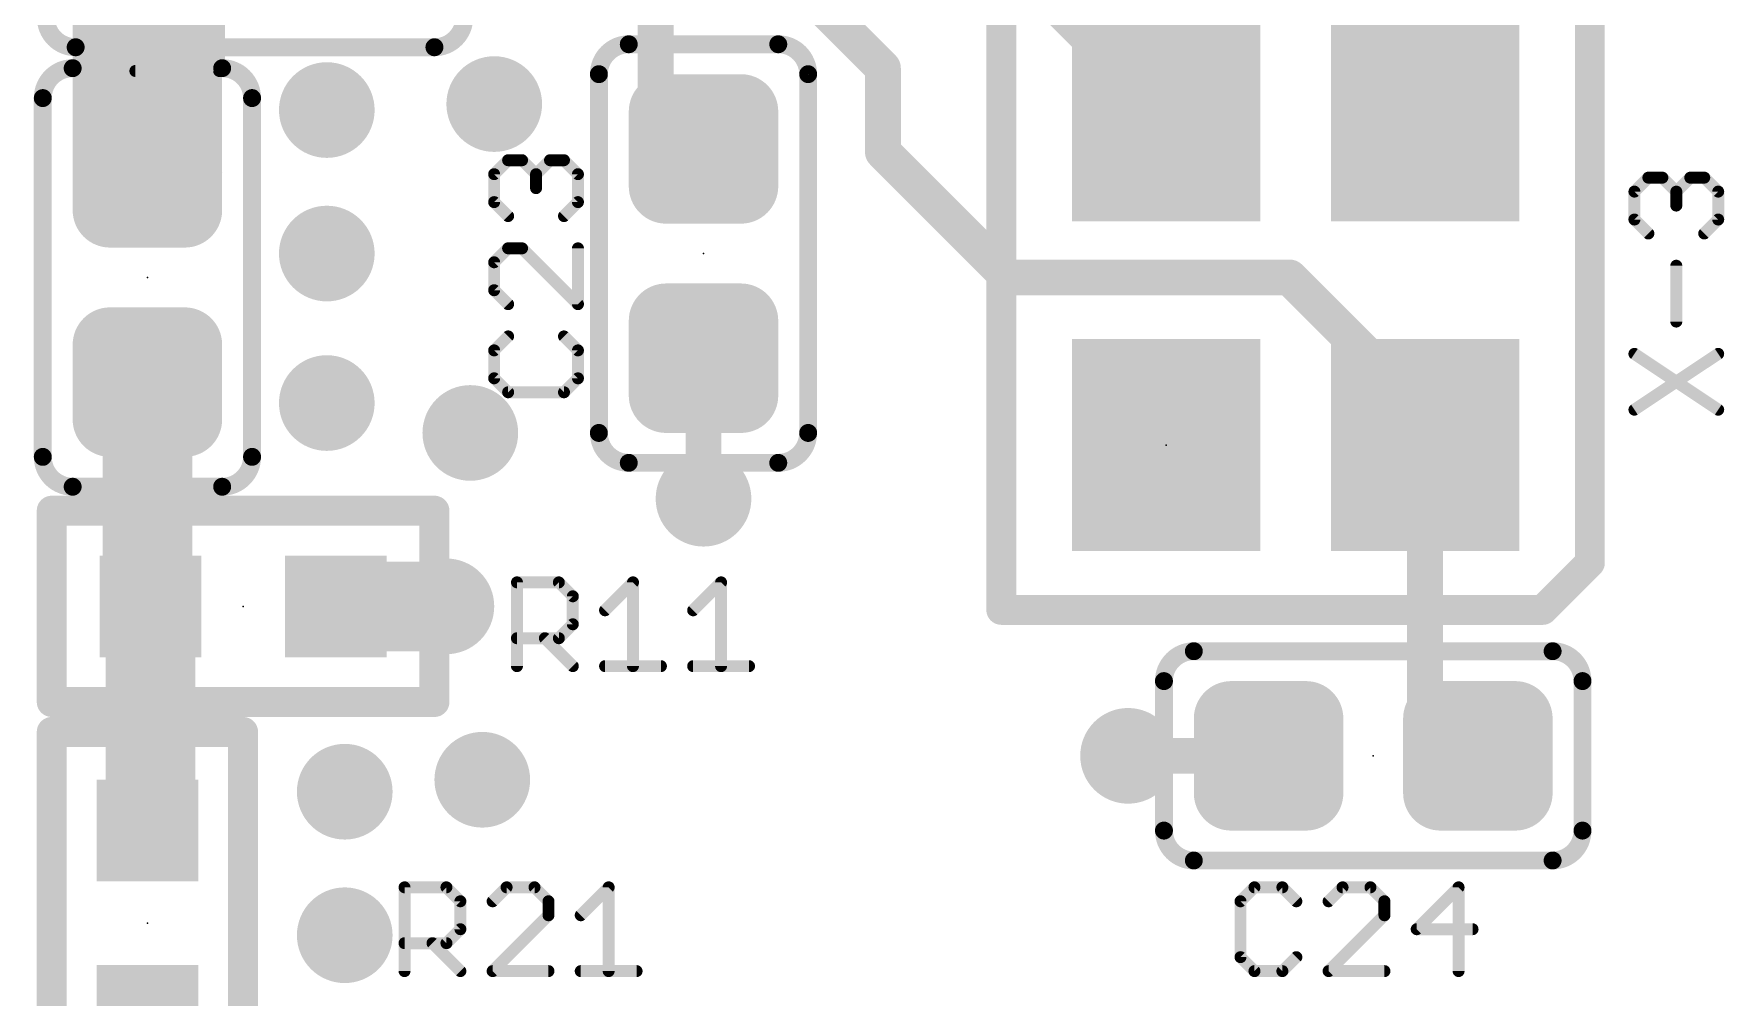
# Model space of a CAD drawing. Extents: x 260.3 to 304.3, y 100 to 124.
# Drawn here: x 293.45 to 300.63, y 108.55 to 112.64 of the extents above; entities that cross this region are included whole.
import ezdxf

# ---------------------------------------------------------------- set-up
doc = ezdxf.new("R2010")
doc.units = 0
for name, color, linetype in [('1', 22, 'CONTINUOUS'), ('18', 82, 'CONTINUOUS'), ('21', 253, 'CONTINUOUS'), ('23', 7, 'CONTINUOUS'), ('25', 253, 'CONTINUOUS')]:
    doc.layers.add(name, color=color, linetype=linetype)

# ---------------------------------------------------------------- blocks, each defined once
blk = doc.blocks.new('RECT101600X101600R50')
at = {"const_width": 0.1588}
blk.add_lwpolyline([(0.2381, -0.1588), (0.2381, 0.1588, 0.4142), (0.1588, 0.2381), (-0.1588, 0.2381, 0.4142), (-0.2381, 0.1588), (-0.2381, -0.1588, 0.4142), (-0.1588, -0.2381), (0.1588, -0.2381, 0.4142)], format="xyb", close=True, dxfattribs=at)
blk.add_solid([(-0.1842, -0.1842), (0.1842, -0.1842), (-0.1842, 0.1842), (0.1842, 0.1842)])
blk = doc.blocks.new('RECT')
blk.add_solid([(-0.5, -0.5), (0.5, -0.5), (-0.5, 0.5), (0.5, 0.5)])
blk = doc.blocks.new('ROUNDV')
at = {"const_width": 0.5}
blk.add_lwpolyline([(0, -0.25, 1), (0, 0.25, 1), (0, -0.25)], format="xyb", dxfattribs=at)

msp = doc.modelspace()

# ---------------------------------------------------------------- linework, layer by layer
at = {"layer": '1'}
for points, const_width in [([(293.9288, 113.03), (293.9288, 112.0521)], 0.635), ([(297.293, 113.2586), (298.256, 112.2956)], 0.1524), ([(298.256, 112.2956), (298.256, 113.1281)], 0.1524), ([(296.7228, 112.8268), (297.053, 112.4966)], 0.1524), ([(296.0878, 112.7252), (296.0878, 112.3569)], 0.1524), ([(297.053, 112.4966), (297.053, 112.141)], 0.1524), ([(296.0878, 112.3569), (296.291, 112.1537)], 0.1524), ([(297.053, 112.141), (297.5864, 111.6076)], 0.1524), ([(297.5864, 111.6076), (298.7802, 111.6076)], 0.1524), ([(298.7802, 111.6076), (299.356, 111.0318)], 0.1524), ([(293.9288, 110.2106), (293.9288, 111.1631)], 0.381), ([(296.291, 111.2647), (296.291, 110.6678)], 0.1524), ([(299.356, 111.0318), (299.356, 110.8956)], 0.1524), ([(299.356, 110.8956), (299.356, 109.7999)], 0.1524), ([(293.9415, 110.2106), (293.9288, 110.2106)], 0.381), ([(293.9415, 109.2581), (293.9415, 110.2106)], 0.381), ([(294.7289, 110.2106), (295.1988, 110.2106)], 0.381), ([(299.356, 109.7999), (299.5803, 109.5756)], 0.1524), ([(298.6913, 109.5756), (298.0944, 109.5756)], 0.1524), ([(293.9288, 109.2581), (293.9415, 109.2581)], 0.381), ([(293.9288, 108.4707), (293.9415, 108.4707)], 0.381), ([(293.9415, 108.4707), (293.9415, 107.5182)], 0.381)]:
    msp.add_lwpolyline(points, dxfattribs=dict(at, const_width=const_width))
for points, const_width in [([(297.0911, 112.4966, 1), (297.0149, 112.4966)], 0.0762), ([(297.0261, 112.4697, 1), (297.0799, 112.5235)], 0.0762), ([(296.0497, 112.3569, 1), (296.1259, 112.3569)], 0.0762), ([(296.1147, 112.3838, 1), (296.0609, 112.33)], 0.0762), ([(298.2179, 112.2956, 1), (298.2941, 112.2956)], 0.0762), ([(298.2291, 112.2687, 1), (298.2829, 112.3225)], 0.0762), ([(293.7701, 112.0521, 1), (294.0876, 112.0521)], 0.3175), ([(296.2641, 112.1268, 1), (296.3179, 112.1806)], 0.0762), ([(297.0149, 112.141, 1), (297.0911, 112.141)], 0.0762), ([(297.0799, 112.1679, 1), (297.0261, 112.1141)], 0.0762), ([(297.5864, 111.6457, 1), (297.5864, 111.5695)], 0.0762), ([(297.5595, 111.5807, 1), (297.6133, 111.6345)], 0.0762), ([(298.8071, 111.6345, 1), (298.7533, 111.5807)], 0.0762), ([(298.7802, 111.5695, 1), (298.7802, 111.6457)], 0.0762), ([(294.0241, 111.1631, 1), (293.8336, 111.1631)], 0.1905), ([(296.3291, 111.2647, 1), (296.2529, 111.2647)], 0.0762), ([(299.3941, 111.0318, 1), (299.3179, 111.0318)], 0.0762), ([(299.3291, 111.0049, 1), (299.3829, 111.0587)], 0.0762), ([(299.3941, 110.8956, 1), (299.3179, 110.8956)], 0.0762), ([(299.3179, 110.8956, 1), (299.3941, 110.8956)], 0.0762), ([(296.2529, 110.6678, 1), (296.3291, 110.6678)], 0.0762), ([(293.9288, 110.3058, 1), (293.9288, 110.1154)], 0.1905), ([(294.0368, 110.2106, 1), (293.8462, 110.2106)], 0.1905), ([(293.9415, 110.1154, 1), (293.9415, 110.3058)], 0.1905), ([(294.7289, 110.3058, 1), (294.7289, 110.1154)], 0.1905), ([(295.1988, 110.1154, 1), (295.1988, 110.3058)], 0.1905), ([(293.8336, 110.2106, 1), (294.0241, 110.2106)], 0.1905), ([(299.3829, 109.8268, 1), (299.3291, 109.773)], 0.0762), ([(299.3179, 109.7999, 1), (299.3941, 109.7999)], 0.0762), ([(298.0944, 109.6137, 1), (298.0944, 109.5375)], 0.0762), ([(298.6913, 109.5375, 1), (298.6913, 109.6137)], 0.0762), ([(299.5534, 109.5487, 1), (299.6072, 109.6025)], 0.0762), ([(293.9288, 109.3533, 1), (293.9288, 109.1629)], 0.1905), ([(293.9415, 109.1629, 1), (293.9415, 109.3533)], 0.1905), ([(293.8462, 109.2581, 1), (294.0368, 109.2581)], 0.1905), ([(293.9288, 108.566, 1), (293.9288, 108.3755)], 0.1905), ([(294.0368, 108.4707, 1), (293.8462, 108.4707)], 0.1905), ([(293.9415, 108.3755, 1), (293.9415, 108.566)], 0.1905)]:
    msp.add_lwpolyline(points, format="xyb", dxfattribs=dict(at, const_width=const_width))
at = {"layer": '21'}
for points, const_width in [([(297.556, 110.1956), (297.556, 112.9956)], 0.127), ([(300.056, 112.9956), (300.056, 110.3956)], 0.127), ([(295.148, 112.5855), (293.624, 112.5855)], 0.0762), ([(295.9735, 112.5982), (296.6085, 112.5982)], 0.0762), ([(293.6113, 112.4966), (294.2463, 112.4966)], 0.0762), ([(295.8465, 110.9472), (295.8465, 112.4712)], 0.0762), ([(296.7355, 112.4712), (296.7355, 110.9472)], 0.0762), ([(293.4843, 110.8456), (293.4843, 112.3696)], 0.0762), ([(294.3733, 112.3696), (294.3733, 110.8456)], 0.0762), ([(296.6085, 110.8202), (295.9735, 110.8202)], 0.0762), ([(294.2463, 110.7186), (293.6113, 110.7186)], 0.0762), ([(293.5224, 109.8042), (293.5224, 110.617)], 0.127), ([(293.5224, 110.617), (295.148, 110.617)], 0.127), ([(295.148, 110.617), (295.148, 109.8042)], 0.127), ([(300.056, 110.3956), (299.856, 110.1956)], 0.127), ([(299.856, 110.1956), (297.556, 110.1956)], 0.127), ([(298.3738, 110.0201), (299.8978, 110.0201)], 0.0762), ([(295.148, 109.8042), (293.5224, 109.8042)], 0.127), ([(298.2468, 109.2581), (298.2468, 109.8931)], 0.0762), ([(300.0248, 109.8931), (300.0248, 109.2581)], 0.0762), ([(293.5224, 108.0516), (293.5224, 109.6772)], 0.127), ([(293.5224, 109.6772), (294.3352, 109.6772)], 0.127), ([(294.3352, 109.6772), (294.3352, 108.0516)], 0.127), ([(299.8978, 109.1311), (298.3738, 109.1311)], 0.0762)]:
    msp.add_lwpolyline(points, dxfattribs=dict(at, const_width=const_width))
for points, const_width in [([(293.497, 112.7125, 0.4142), (293.624, 112.5855)], 0.0762), ([(295.148, 112.5855, 0.4142), (295.275, 112.7125)], 0.0762), ([(293.624, 112.6046, 1), (293.624, 112.5665)], 0.0381), ([(293.624, 112.5665, 1), (293.624, 112.6046)], 0.0381), ([(295.148, 112.6046, 1), (295.148, 112.5665)], 0.0381), ([(295.148, 112.5665, 1), (295.148, 112.6046)], 0.0381), ([(295.9735, 112.5982, 0.4142), (295.8465, 112.4712)], 0.0762), ([(295.9735, 112.6172, 1), (295.9735, 112.5792)], 0.0381), ([(295.9735, 112.5792, 1), (295.9735, 112.6172)], 0.0381), ([(296.7355, 112.4712, 0.4142), (296.6085, 112.5982)], 0.0762), ([(296.6085, 112.6172, 1), (296.6085, 112.5792)], 0.0381), ([(296.6085, 112.5792, 1), (296.6085, 112.6172)], 0.0381), ([(293.6113, 112.4966, 0.4142), (293.4843, 112.3696)], 0.0762), ([(293.6113, 112.5156, 1), (293.6113, 112.4776)], 0.0381), ([(293.6113, 112.4776, 1), (293.6113, 112.5156)], 0.0381), ([(294.3733, 112.3696, 0.4142), (294.2463, 112.4966)], 0.0762), ([(294.2463, 112.5156, 1), (294.2463, 112.4776)], 0.0381), ([(294.2463, 112.4776, 1), (294.2463, 112.5156)], 0.0381), ([(295.8655, 112.4712, 1), (295.8274, 112.4712)], 0.0381), ([(295.8274, 112.4712, 1), (295.8655, 112.4712)], 0.0381), ([(296.7545, 112.4712, 1), (296.7165, 112.4712)], 0.0381), ([(296.7165, 112.4712, 1), (296.7545, 112.4712)], 0.0381), ([(293.5034, 112.3696, 1), (293.4653, 112.3696)], 0.0381), ([(293.4653, 112.3696, 1), (293.5034, 112.3696)], 0.0381), ([(294.3924, 112.3696, 1), (294.3543, 112.3696)], 0.0381), ([(294.3543, 112.3696, 1), (294.3924, 112.3696)], 0.0381), ([(295.8465, 110.9472, 0.4142), (295.9735, 110.8202)], 0.0762), ([(295.8655, 110.9472, 1), (295.8274, 110.9472)], 0.0381), ([(295.8274, 110.9472, 1), (295.8655, 110.9472)], 0.0381), ([(296.6085, 110.8202, 0.4142), (296.7355, 110.9472)], 0.0762), ([(296.7545, 110.9472, 1), (296.7165, 110.9472)], 0.0381), ([(296.7165, 110.9472, 1), (296.7545, 110.9472)], 0.0381), ([(293.4843, 110.8456, 0.4142), (293.6113, 110.7186)], 0.0762), ([(293.5034, 110.8456, 1), (293.4653, 110.8456)], 0.0381), ([(294.2463, 110.7186, 0.4142), (294.3733, 110.8456)], 0.0762), ([(294.3924, 110.8456, 1), (294.3543, 110.8456)], 0.0381), ([(293.4653, 110.8456, 1), (293.5034, 110.8456)], 0.0381), ([(294.3543, 110.8456, 1), (294.3924, 110.8456)], 0.0381), ([(295.9735, 110.8392, 1), (295.9735, 110.8012)], 0.0381), ([(295.9735, 110.8012, 1), (295.9735, 110.8392)], 0.0381), ([(296.6085, 110.8392, 1), (296.6085, 110.8012)], 0.0381), ([(296.6085, 110.8012, 1), (296.6085, 110.8392)], 0.0381), ([(293.6113, 110.7377, 1), (293.6113, 110.6996)], 0.0381), ([(293.6113, 110.6996, 1), (293.6113, 110.7377)], 0.0381), ([(294.2463, 110.7377, 1), (294.2463, 110.6996)], 0.0381), ([(294.2463, 110.6996, 1), (294.2463, 110.7377)], 0.0381), ([(293.5224, 110.6488, 1), (293.5224, 110.5853)], 0.0635), ([(293.5541, 110.617, 1), (293.4907, 110.617)], 0.0635), ([(295.1798, 110.617, 1), (295.1163, 110.617)], 0.0635), ([(295.148, 110.5853, 1), (295.148, 110.6488)], 0.0635), ([(300.0785, 110.3731, 1), (300.0335, 110.4181)], 0.0635), ([(300.0243, 110.3956, 1), (300.0878, 110.3956)], 0.0635), ([(297.556, 110.2274, 1), (297.556, 110.1638)], 0.0635), ([(297.5243, 110.1956, 1), (297.5878, 110.1956)], 0.0635), ([(299.8335, 110.2181, 1), (299.8785, 110.1731)], 0.0635), ([(299.856, 110.1638, 1), (299.856, 110.2274)], 0.0635), ([(298.3738, 110.0201, 0.4142), (298.2468, 109.8931)], 0.0762), ([(298.3738, 110.0391, 1), (298.3738, 110.0011)], 0.0381), ([(298.3738, 110.0011, 1), (298.3738, 110.0391)], 0.0381), ([(300.0248, 109.8931, 0.4142), (299.8978, 110.0201)], 0.0762), ([(299.8978, 110.0391, 1), (299.8978, 110.0011)], 0.0381), ([(299.8978, 110.0011, 1), (299.8978, 110.0391)], 0.0381), ([(293.5224, 109.836, 1), (293.5224, 109.7725)], 0.0635), ([(295.148, 109.7725, 1), (295.148, 109.836)], 0.0635), ([(298.2659, 109.8931, 1), (298.2278, 109.8931)], 0.0381), ([(298.2278, 109.8931, 1), (298.2659, 109.8931)], 0.0381), ([(300.0439, 109.8931, 1), (300.0058, 109.8931)], 0.0381), ([(300.0058, 109.8931, 1), (300.0439, 109.8931)], 0.0381), ([(293.4907, 109.8042, 1), (293.5541, 109.8042)], 0.0635), ([(295.1163, 109.8042, 1), (295.1798, 109.8042)], 0.0635), ([(293.5224, 109.709, 1), (293.5224, 109.6454)], 0.0635), ([(293.5541, 109.6772, 1), (293.4907, 109.6772)], 0.0635), ([(294.3669, 109.6772, 1), (294.3034, 109.6772)], 0.0635), ([(294.3352, 109.6454, 1), (294.3352, 109.709)], 0.0635), ([(298.2468, 109.2581, 0.4142), (298.3738, 109.1311)], 0.0762), ([(298.2659, 109.2581, 1), (298.2278, 109.2581)], 0.0381), ([(299.8978, 109.1311, 0.4142), (300.0248, 109.2581)], 0.0762), ([(300.0439, 109.2581, 1), (300.0058, 109.2581)], 0.0381), ([(298.2278, 109.2581, 1), (298.2659, 109.2581)], 0.0381), ([(300.0058, 109.2581, 1), (300.0439, 109.2581)], 0.0381), ([(298.3738, 109.1501, 1), (298.3738, 109.1121)], 0.0381), ([(298.3738, 109.1121, 1), (298.3738, 109.1501)], 0.0381), ([(299.8978, 109.1501, 1), (299.8978, 109.1121)], 0.0381), ([(299.8978, 109.1121, 1), (299.8978, 109.1501)], 0.0381)]:
    msp.add_lwpolyline(points, format="xyb", dxfattribs=dict(at, const_width=const_width))
at = {"layer": '23'}
for p in [(296.291, 111.7092), (293.9288, 111.6076), (298.256, 110.8956), (294.3352, 110.2106), (299.1358, 109.5756), (293.9288, 108.8644)]:
    msp.add_point(p, dxfattribs=at)
at = {"layer": '25', "const_width": 0.0508}
for points in [[(294.2336, 112.4848), (294.2336, 112.7221)], [(293.8777, 112.4848), (294.2336, 112.4848)], [(295.4017, 112.0463), (295.461, 112.1057)], [(295.461, 112.1057), (295.5203, 112.1057)], [(295.5203, 112.1057), (295.5797, 112.0463)], [(295.5797, 112.0463), (295.639, 112.1057)], [(295.639, 112.1057), (295.6983, 112.1057)], [(295.6983, 112.1057), (295.7576, 112.0463)], [(295.4017, 111.9277), (295.4017, 112.0463)], [(295.5797, 112.0463), (295.5797, 111.987)], [(295.7576, 112.0463), (295.7576, 111.9277)], [(300.2453, 111.9723), (300.3046, 112.0317)], [(300.3046, 112.0317), (300.3639, 112.0317)], [(300.3639, 112.0317), (300.4232, 111.9723)], [(300.4232, 111.9723), (300.4826, 112.0317)], [(300.4826, 112.0317), (300.5419, 112.0317)], [(300.5419, 112.0317), (300.6012, 111.9723)], [(295.461, 111.8684), (295.4017, 111.9277)], [(295.7576, 111.9277), (295.6983, 111.8684)], [(300.2453, 111.8537), (300.2453, 111.9723)], [(300.4232, 111.9723), (300.4232, 111.913)], [(300.6012, 111.9723), (300.6012, 111.8537)], [(300.3046, 111.7944), (300.2453, 111.8537)], [(300.6012, 111.8537), (300.5419, 111.7944)], [(295.461, 111.7315), (295.4017, 111.6721)], [(295.5203, 111.7315), (295.461, 111.7315)], [(295.7576, 111.4942), (295.5203, 111.7315)], [(295.7576, 111.7315), (295.7576, 111.4942)], [(295.4017, 111.6721), (295.4017, 111.5535)], [(300.4232, 111.4202), (300.4232, 111.6575)], [(295.4017, 111.5535), (295.461, 111.4942)], [(295.461, 111.3572), (295.4017, 111.2979)], [(295.7576, 111.2979), (295.6983, 111.3572)], [(295.4017, 111.2979), (295.4017, 111.1793)], [(295.7576, 111.1793), (295.7576, 111.2979)], [(300.2453, 111.046), (300.6012, 111.2832)], [(300.2453, 111.2832), (300.6012, 111.046)], [(295.4017, 111.1793), (295.461, 111.12)], [(295.6983, 111.12), (295.7576, 111.1793)], [(295.461, 111.12), (295.6983, 111.12)], [(295.4986, 109.9566), (295.4986, 110.3125)], [(295.4986, 110.3125), (295.6765, 110.3125)], [(295.6765, 110.3125), (295.7358, 110.2532)], [(295.8728, 110.1939), (295.9914, 110.3125)], [(295.9914, 110.3125), (295.9914, 109.9566)], [(296.247, 110.1939), (296.3656, 110.3125)], [(296.3656, 110.3125), (296.3656, 109.9566)], [(295.7358, 110.2532), (295.7358, 110.1346)], [(295.7358, 110.1346), (295.6765, 110.0752)], [(295.6765, 110.0752), (295.4986, 110.0752)], [(295.6172, 110.0752), (295.7358, 109.9566)], [(295.8728, 109.9566), (296.1101, 109.9566)], [(296.247, 109.9566), (296.4843, 109.9566)], [(295.021, 108.6612), (295.021, 109.0171)], [(295.021, 109.0171), (295.199, 109.0171)], [(295.199, 109.0171), (295.2583, 108.9578)], [(295.4545, 109.0171), (295.3952, 108.9578)], [(295.5732, 109.0171), (295.4545, 109.0171)], [(295.6325, 108.9578), (295.5732, 109.0171)], [(295.7694, 108.8985), (295.888, 109.0171)], [(295.888, 109.0171), (295.888, 108.6612)], [(298.6313, 109.0171), (298.572, 108.9578)], [(298.7499, 109.0171), (298.6313, 109.0171)], [(298.8092, 108.9578), (298.7499, 109.0171)], [(299.0055, 109.0171), (298.9462, 108.9578)], [(299.1241, 109.0171), (299.0055, 109.0171)], [(299.1835, 108.9578), (299.1241, 109.0171)], [(299.4983, 109.0171), (299.3204, 108.8392)], [(299.4983, 108.6612), (299.4983, 109.0171)], [(295.2583, 108.9578), (295.2583, 108.8392)], [(295.6325, 108.8985), (295.6325, 108.9578)], [(298.572, 108.9578), (298.572, 108.7205)], [(299.1835, 108.8985), (299.1835, 108.9578)], [(295.2583, 108.8392), (295.199, 108.7798)], [(295.3952, 108.6612), (295.6325, 108.8985)], [(298.9462, 108.6612), (299.1835, 108.8985)], [(299.3204, 108.8392), (299.5577, 108.8392)], [(295.199, 108.7798), (295.021, 108.7798)], [(295.1396, 108.7798), (295.2583, 108.6612)], [(298.572, 108.7205), (298.6313, 108.6612)], [(298.7499, 108.6612), (298.8092, 108.7205)], [(295.6325, 108.6612), (295.3952, 108.6612)], [(295.7694, 108.6612), (296.0067, 108.6612)], [(298.6313, 108.6612), (298.7499, 108.6612)], [(299.1835, 108.6612), (298.9462, 108.6612)]]:
    msp.add_lwpolyline(points, dxfattribs=at)
at = {"layer": '25', "const_width": 0.0254}
for points in [[(293.8777, 112.4975, 1), (293.8777, 112.4721)], [(294.2209, 112.4848, 1), (294.2463, 112.4848)], [(294.2336, 112.4721, 1), (294.2336, 112.4975)], [(295.461, 112.1184, 1), (295.461, 112.093)], [(295.47, 112.0967, 1), (295.452, 112.1146)], [(295.5293, 112.1146, 1), (295.5114, 112.0967)], [(295.5203, 112.093, 1), (295.5203, 112.1184)], [(295.639, 112.1184, 1), (295.639, 112.093)], [(295.6479, 112.0967, 1), (295.63, 112.1146)], [(295.7073, 112.1146, 1), (295.6893, 112.0967)], [(295.6983, 112.093, 1), (295.6983, 112.1184)], [(295.4144, 112.0463, 1), (295.389, 112.0463)], [(295.3927, 112.0553, 1), (295.4107, 112.0374)], [(295.5924, 112.0463, 1), (295.567, 112.0463)], [(295.5707, 112.0553, 1), (295.5886, 112.0374)], [(295.5707, 112.0374, 1), (295.5886, 112.0553)], [(295.7703, 112.0463, 1), (295.7449, 112.0463)], [(295.7486, 112.0374, 1), (295.7666, 112.0553)], [(300.3046, 112.0444, 1), (300.3046, 112.019)], [(300.3136, 112.0227, 1), (300.2956, 112.0406)], [(300.3729, 112.0406, 1), (300.355, 112.0227)], [(300.3639, 112.019, 1), (300.3639, 112.0444)], [(300.4826, 112.0444, 1), (300.4826, 112.019)], [(300.4915, 112.0227, 1), (300.4736, 112.0406)], [(300.5509, 112.0406, 1), (300.5329, 112.0227)], [(300.5419, 112.019, 1), (300.5419, 112.0444)], [(295.4107, 111.9367, 1), (295.3927, 111.9187)], [(295.567, 111.987, 1), (295.5924, 111.987)], [(295.7666, 111.9187, 1), (295.7486, 111.9367)], [(300.258, 111.9723, 1), (300.2326, 111.9723)], [(300.2363, 111.9813, 1), (300.2543, 111.9634)], [(300.4359, 111.9723, 1), (300.4106, 111.9723)], [(300.4143, 111.9813, 1), (300.4322, 111.9634)], [(300.4143, 111.9634, 1), (300.4322, 111.9813)], [(300.6139, 111.9723, 1), (300.5885, 111.9723)], [(300.5922, 111.9634, 1), (300.6102, 111.9813)], [(295.389, 111.9277, 1), (295.4144, 111.9277)], [(295.452, 111.8594, 1), (295.47, 111.8774)], [(295.6893, 111.8774, 1), (295.7073, 111.8594)], [(295.7449, 111.9277, 1), (295.7703, 111.9277)], [(300.2543, 111.8627, 1), (300.2363, 111.8447)], [(300.4106, 111.913, 1), (300.4359, 111.913)], [(300.6102, 111.8447, 1), (300.5922, 111.8627)], [(300.2326, 111.8537, 1), (300.258, 111.8537)], [(300.2956, 111.7854, 1), (300.3136, 111.8034)], [(300.5329, 111.8034, 1), (300.5509, 111.7854)], [(300.5885, 111.8537, 1), (300.6139, 111.8537)], [(295.461, 111.7442, 1), (295.461, 111.7188)], [(295.47, 111.7225, 1), (295.452, 111.7404)], [(295.5293, 111.7404, 1), (295.5114, 111.7225)], [(295.5203, 111.7188, 1), (295.5203, 111.7442)], [(295.7703, 111.7315, 1), (295.7449, 111.7315)], [(295.4144, 111.6721, 1), (295.389, 111.6721)], [(295.3927, 111.6811, 1), (295.4107, 111.6632)], [(300.4359, 111.6575, 1), (300.4106, 111.6575)], [(295.4107, 111.5625, 1), (295.3927, 111.5445)], [(295.389, 111.5535, 1), (295.4144, 111.5535)], [(295.452, 111.4852, 1), (295.47, 111.5032)], [(295.7486, 111.4852, 1), (295.7666, 111.5032)], [(295.7449, 111.4942, 1), (295.7703, 111.4942)], [(295.47, 111.3483, 1), (295.452, 111.3662)], [(295.7073, 111.3662, 1), (295.6893, 111.3483)], [(300.4106, 111.4202, 1), (300.4359, 111.4202)], [(295.4144, 111.2979, 1), (295.389, 111.2979)], [(295.3927, 111.3069, 1), (295.4107, 111.2889)], [(295.7703, 111.2979, 1), (295.7449, 111.2979)], [(295.7486, 111.2889, 1), (295.7666, 111.3069)], [(300.2523, 111.2938, 1), (300.2383, 111.2727)], [(300.6082, 111.2727, 1), (300.5942, 111.2938)], [(295.4107, 111.1883, 1), (295.3927, 111.1703)], [(295.389, 111.1793, 1), (295.4144, 111.1793)], [(295.7449, 111.1793, 1), (295.7703, 111.1793)], [(295.7666, 111.1703, 1), (295.7486, 111.1883)], [(295.461, 111.1327, 1), (295.461, 111.1073)], [(295.452, 111.111, 1), (295.47, 111.129)], [(295.6893, 111.129, 1), (295.7073, 111.111)], [(295.6983, 111.1073, 1), (295.6983, 111.1327)], [(300.2383, 111.0565, 1), (300.2523, 111.0354)], [(300.5942, 111.0354, 1), (300.6082, 111.0565)], [(295.5113, 110.3125, 1), (295.4859, 110.3125)], [(295.4986, 110.3252, 1), (295.4986, 110.2998)], [(295.6855, 110.3215, 1), (295.6675, 110.3035)], [(295.6765, 110.2998, 1), (295.6765, 110.3252)], [(296.0041, 110.3125, 1), (295.9787, 110.3125)], [(296.0004, 110.3035, 1), (295.9824, 110.3215)], [(296.3783, 110.3125, 1), (296.3529, 110.3125)], [(296.3746, 110.3035, 1), (296.3566, 110.3215)], [(295.7485, 110.2532, 1), (295.7231, 110.2532)], [(295.7269, 110.2442, 1), (295.7448, 110.2622)], [(295.7448, 110.1256, 1), (295.7269, 110.1435)], [(295.8638, 110.2028, 1), (295.8818, 110.1849)], [(296.238, 110.2028, 1), (296.256, 110.1849)], [(295.4986, 110.0879, 1), (295.4986, 110.0625)], [(295.6262, 110.0842, 1), (295.6082, 110.0663)], [(295.6675, 110.0842, 1), (295.6855, 110.0663)], [(295.6765, 110.0625, 1), (295.6765, 110.0879)], [(295.7231, 110.1346, 1), (295.7485, 110.1346)], [(295.4859, 109.9566, 1), (295.5113, 109.9566)], [(295.7269, 109.9476, 1), (295.7448, 109.9656)], [(295.8728, 109.9693, 1), (295.8728, 109.9439)], [(295.9787, 109.9566, 1), (296.0041, 109.9566)], [(296.1101, 109.9439, 1), (296.1101, 109.9693)], [(296.247, 109.9693, 1), (296.247, 109.9439)], [(296.3529, 109.9566, 1), (296.3783, 109.9566)], [(296.4843, 109.9439, 1), (296.4843, 109.9693)], [(295.0337, 109.0171, 1), (295.0083, 109.0171)], [(295.021, 109.0298, 1), (295.021, 109.0044)], [(295.2079, 109.0261, 1), (295.19, 109.0081)], [(295.199, 109.0044, 1), (295.199, 109.0298)], [(295.4545, 109.0298, 1), (295.4545, 109.0044)], [(295.4635, 109.0081, 1), (295.4455, 109.0261)], [(295.5821, 109.0261, 1), (295.5642, 109.0081)], [(295.5732, 109.0044, 1), (295.5732, 109.0298)], [(295.9007, 109.0171, 1), (295.8753, 109.0171)], [(295.897, 109.0081, 1), (295.8791, 109.0261)], [(298.6313, 109.0298, 1), (298.6313, 109.0044)], [(298.6403, 109.0081, 1), (298.6223, 109.0261)], [(298.7589, 109.0261, 1), (298.7409, 109.0081)], [(298.7499, 109.0044, 1), (298.7499, 109.0298)], [(299.0055, 109.0298, 1), (299.0055, 109.0044)], [(299.0145, 109.0081, 1), (298.9965, 109.0261)], [(299.1331, 109.0261, 1), (299.1152, 109.0081)], [(299.1241, 109.0044, 1), (299.1241, 109.0298)], [(299.511, 109.0171, 1), (299.4856, 109.0171)], [(299.5073, 109.0081, 1), (299.4894, 109.0261)], [(295.271, 108.9578, 1), (295.2456, 108.9578)], [(295.2493, 108.9488, 1), (295.2672, 108.9668)], [(295.3862, 108.9668, 1), (295.4042, 108.9488)], [(295.6452, 108.9578, 1), (295.6198, 108.9578)], [(295.6235, 108.9488, 1), (295.6415, 108.9668)], [(298.5847, 108.9578, 1), (298.5593, 108.9578)], [(298.563, 108.9668, 1), (298.581, 108.9488)], [(298.8003, 108.9488, 1), (298.8182, 108.9668)], [(298.9372, 108.9668, 1), (298.9552, 108.9488)], [(299.1962, 108.9578, 1), (299.1708, 108.9578)], [(299.1745, 108.9488, 1), (299.1924, 108.9668)], [(295.2672, 108.8302, 1), (295.2493, 108.8481)], [(295.6198, 108.8985, 1), (295.6452, 108.8985)], [(295.6415, 108.8895, 1), (295.6235, 108.9074)], [(295.7604, 108.9074, 1), (295.7784, 108.8895)], [(299.1708, 108.8985, 1), (299.1962, 108.8985)], [(299.1924, 108.8895, 1), (299.1745, 108.9074)], [(299.3114, 108.8481, 1), (299.3294, 108.8302)], [(299.3204, 108.8518, 1), (299.3204, 108.8265)], [(299.5577, 108.8265, 1), (299.5577, 108.8518)], [(295.021, 108.7925, 1), (295.021, 108.7671)], [(295.1486, 108.7888, 1), (295.1307, 108.7709)], [(295.19, 108.7888, 1), (295.2079, 108.7709)], [(295.199, 108.7671, 1), (295.199, 108.7925)], [(295.2456, 108.8392, 1), (295.271, 108.8392)], [(298.581, 108.7295, 1), (298.563, 108.7115)], [(298.5593, 108.7205, 1), (298.5847, 108.7205)], [(298.8182, 108.7115, 1), (298.8003, 108.7295)], [(295.0083, 108.6612, 1), (295.0337, 108.6612)], [(295.2493, 108.6522, 1), (295.2672, 108.6702)], [(295.3952, 108.6739, 1), (295.3952, 108.6485)], [(295.3862, 108.6702, 1), (295.4042, 108.6522)], [(295.6325, 108.6485, 1), (295.6325, 108.6739)], [(295.7694, 108.6739, 1), (295.7694, 108.6485)], [(295.8753, 108.6612, 1), (295.9007, 108.6612)], [(296.0067, 108.6485, 1), (296.0067, 108.6739)], [(298.6313, 108.6739, 1), (298.6313, 108.6485)], [(298.6223, 108.6522, 1), (298.6403, 108.6702)], [(298.7409, 108.6702, 1), (298.7589, 108.6522)], [(298.7499, 108.6485, 1), (298.7499, 108.6739)], [(298.9462, 108.6739, 1), (298.9462, 108.6485)], [(298.9372, 108.6702, 1), (298.9552, 108.6522)], [(299.1835, 108.6485, 1), (299.1835, 108.6739)], [(299.4856, 108.6612, 1), (299.511, 108.6612)]]:
    msp.add_lwpolyline(points, format="xyb", dxfattribs=at)

# ---------------------------------------------------------------- block references
at = {"layer": '1'}
for p, xscale, yscale, rotation in [((298.256, 112.2956), 0.9, 0.8, 90), ((299.356, 112.2956), 0.9, 0.8, 90), ((298.256, 110.8956), 0.9, 0.8, 90), ((299.356, 110.8956), 0.9, 0.8, 90), ((293.9415, 110.2106), 0.4318, 0.4318, 180), ((294.7289, 110.2106), 0.4318, 0.4318, 180), ((293.9288, 109.2581), 0.4318, 0.4318, 90), ((293.9288, 108.4707), 0.4318, 0.4318, 90)]:
    msp.add_blockref('RECT', p, dxfattribs=dict(at, xscale=xscale, yscale=yscale, rotation=rotation))
for p, rotation in [((296.291, 112.1537), 270), ((293.9288, 112.0521), 270), ((296.291, 111.2647), 270), ((293.9288, 111.1631), 270), ((298.6913, 109.5756), 180), ((299.5803, 109.5756), 180)]:
    msp.add_blockref('RECT101600X101600R50', p, dxfattribs=dict(at, rotation=rotation))
at = {"layer": '18', "xscale": 0.4064, "yscale": 0.4064}
for p in [(294.6908, 112.3188), (294.6908, 112.3188), (294.6908, 112.3188), (294.6908, 112.3188), (295.402, 112.3442), (295.402, 112.3442), (295.402, 112.3442), (295.402, 112.3442), (294.6908, 111.7092), (294.6908, 111.7092), (294.6908, 111.7092), (294.6908, 111.7092), (294.6908, 111.0742), (294.6908, 111.0742), (294.6908, 111.0742), (294.6908, 111.0742), (295.3004, 110.9472), (295.3004, 110.9472), (295.3004, 110.9472), (295.3004, 110.9472), (296.291, 110.6678), (296.291, 110.6678), (296.291, 110.6678), (296.291, 110.6678), (295.1988, 110.2106), (295.1988, 110.2106), (295.1988, 110.2106), (295.1988, 110.2106), (298.0944, 109.5756), (298.0944, 109.5756), (298.0944, 109.5756), (298.0944, 109.5756), (295.3512, 109.474), (295.3512, 109.474), (295.3512, 109.474), (295.3512, 109.474), (294.767, 109.4232), (294.767, 109.4232), (294.767, 109.4232), (294.767, 109.4232), (294.767, 108.8136), (294.767, 108.8136), (294.767, 108.8136), (294.767, 108.8136)]:
    msp.add_blockref('ROUNDV', p, dxfattribs=at)

doc.saveas('drawing.dxf')
